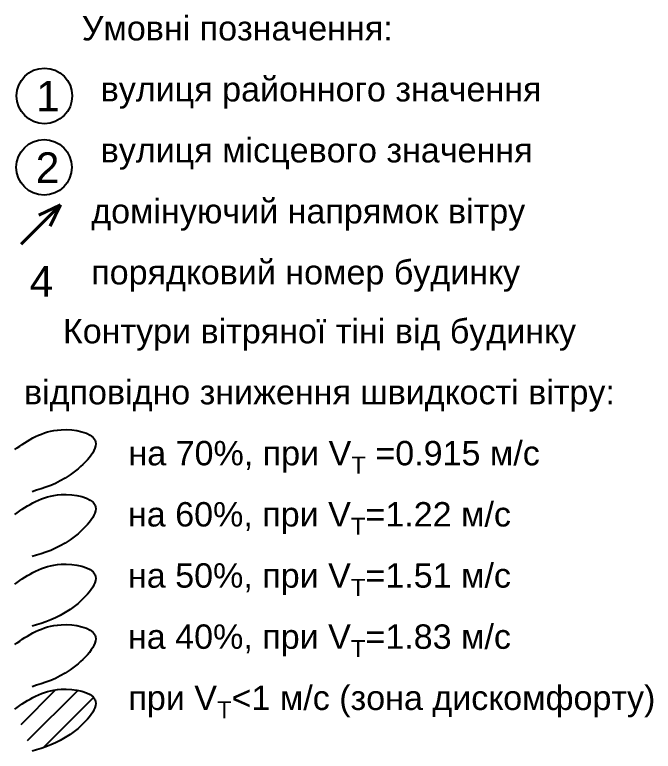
# Model space of a CAD drawing. Header units: millimetres. Extents: x 64469 to 69712, y 78667 to 80072.
# Drawn here: x 68282.2 to 68387, y 79367.8 to 79488.5 of the extents above; entities that cross this region are included whole.
import ezdxf

# ---------------------------------------------------------------- set-up
doc = ezdxf.new("R2010")
doc.units = ezdxf.units.MM
for name, color, linetype in [('А.1м.с', 7, 'Continuous'), ('А40', 206, 'Continuous'), ('А50', 132, 'Continuous'), ('А60', 80, 'Continuous'), ('А70', 10, 'Continuous'), ('ВДМ', 7, 'Continuous')]:
    doc.layers.add(name, color=color, linetype=linetype)
doc.styles.get("Standard").update_dxf_attribs({"font": 'arial.ttf'})

msp = doc.modelspace()

# ---------------------------------------------------------------- hatches: boundary and pattern name
at = {"layer": 'А.1м.с'}
h = msp.add_hatch(dxfattribs=at)
h.set_pattern_fill('ANSI31', color=256, scale=0.8314534157445966)
h.set_pattern_definition([(45, (48963.09571065774, 84318.67490950858), (-1.866666156531067, 1.866666156531067), [])])
edge = h.paths.add_edge_path()
edge.add_spline(control_points=[(68285.03897650795, 79367.75528240082), (68287.06580306958, 79368.36283771237), (68291.15688643337, 79369.58916830955), (68298.13103641951, 79376.83120384593), (68288.15555356751, 79378.82338057143), (68284.40178165454, 79376.20427349603), (68282.20305933322, 79374.67016611759)], knot_values=[0, 0, 0, 0, 8.25656379680043, 16.66560495636377, 23.6927658961841, 33.6286391295356, 33.6286391295356, 33.6286391295356, 33.6286391295356], degree=3, periodic=0)
edge.add_line((68282.20305933322, 79374.67016611759), (68285.03897650795, 79367.7552824008))

# ---------------------------------------------------------------- linework, layer by layer
at = {"lineweight": 40}
for points in [[(68289.69058069648, 79457.35837115682), (68283.25367448141, 79450.92146494177)], [(68289.69058069648, 79457.35837115682), (68286.17070820142, 79455.66144826442)], [(68289.69058069648, 79457.35837115682), (68287.99365780408, 79453.83849866176)]]:
    msp.add_lwpolyline(points, dxfattribs=at)
for centre in [(68287.07400645794, 79475.21222375859), (68287.01488846127, 79463.50200923912)]:
    msp.add_circle(centre, 4.555866581909134)
at = {"layer": 'А.1м.с'}
msp.add_spline([(68282.20305933322, 79374.67016611759), (68289.79951421983, 79377.91694276991), (68295.38830546613, 79376.21305856791), (68291.31938869157, 79370.52727377825), (68285.03897650795, 79367.75528240082)], degree=3, dxfattribs=at)
at = {"layer": 'А40'}
msp.add_spline([(68282.20305933322, 79385.2563963396), (68289.79951421983, 79388.5031729919), (68295.38830546613, 79386.7992887899), (68291.31938869157, 79381.11350400024), (68285.03897650795, 79378.3415126228)], degree=3, dxfattribs=at)
at = {"layer": 'А50'}
msp.add_spline([(68282.20305933322, 79395.1665291743), (68289.79951421983, 79398.4133058266), (68295.38830546613, 79396.70942162462), (68291.31938869157, 79391.02363683494), (68285.03897650795, 79388.25164545751)], degree=3, dxfattribs=at)
at = {"layer": 'А60'}
msp.add_spline([(68282.20305933322, 79406.58439782851), (68289.79951421983, 79409.83117448082), (68295.38830546613, 79408.12729027883), (68291.31938869157, 79402.44150548916), (68285.03897650795, 79399.66951411172)], degree=3, dxfattribs=at)
at = {"layer": 'А70'}
msp.add_spline([(68282.20305933322, 79417.22562145426), (68289.79951421983, 79420.47239810656), (68295.38830546613, 79418.76851390458), (68291.31938869157, 79413.0827291149), (68285.03897650795, 79410.31073773747)], degree=3, dxfattribs=at)

# ---------------------------------------------------------------- texts
at = {"layer": 'ВДМ', "attachment_point": 1}
for s, width, heights, insert, char_height in [('\\pxsm1.5;Умовні позначення:\\P  вулиця районного значення\\P  вулиця місцевого значення\\P домінуючий напрямок вітру\\P порядковий номер будинку', 110.4695589863968, [77.4743553878969], (68293.20551631365, 79488.3096898623), 4), ('1', 4.323341542300113, [0], (68285.7064474924, 79477.66920002589), 5), ('2', 4.323341542300113, [0], (68285.64732949572, 79465.95898550643), 5), ('4', 5, [0], (68284.65276370411, 79447.30987171398), 5), ('\\A1;\\pxsm1.5,qc;Контури вітряної тіні від будинку\\Pвідповідно зниження швидкості вітру:\\P\\pq*;                                                       на 70%, при V{\\H0.7x;\\S^ T;} =0.915 м/с \\P\\pqc;на 60%, при V{\\H0.7x;\\S^ T;}=1.22 м/с\\Pна 50%, при V{\\H0.7x;\\S^ T;}=1.51 м/с\\Pна 40%, при V{\\H0.7x;\\S^ T;}=1.83 м/с\\P\\ps*,q*;                                                       при V{\\H0.7x;\\S^ T;}<1 м/с (зона дискомфорту)', 233.4391179727918, [95.3556302334326], (68215.47838784874, 79438.64248308304), 4)]:
    msp.add_mtext_dynamic_manual_height_columns(s, width=width, gutter_width=12.5, heights=heights, dxfattribs=dict(at, insert=insert, char_height=char_height))

doc.saveas('drawing.dxf')
